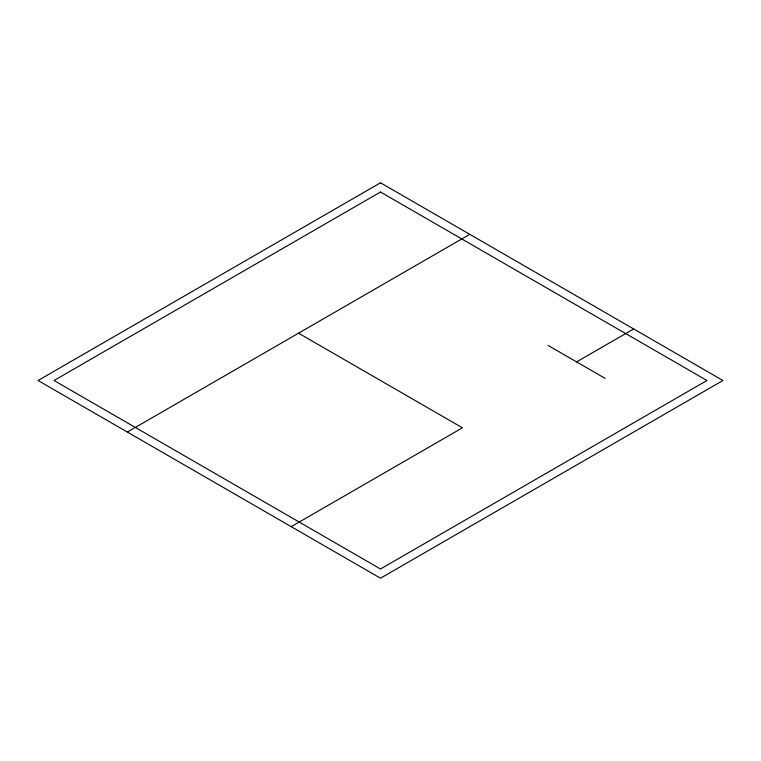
<?xml version="1.0" encoding="UTF-8"?>
<svg xmlns="http://www.w3.org/2000/svg" width="761" height="761" viewBox="0 0 761 761"><rect width="100%" height="100%" fill="white"/><g stroke="black" fill="none" stroke-linecap="round" stroke-linejoin="round"><path stroke-width="1.14" d="M127.334 432.048L469.784 234.331M291.216 526.669L462.441 427.806L298.559 333.194M576.591 361.903L633.666 328.952M548.053 345.427L605.128 378.379M380.5 182.792L38.05 380.5L380.5 578.208L722.95 380.5L380.5 182.792M380.5 192.019L54.031 380.5L380.5 568.981L706.969 380.5L380.5 192.019"/></g></svg>
